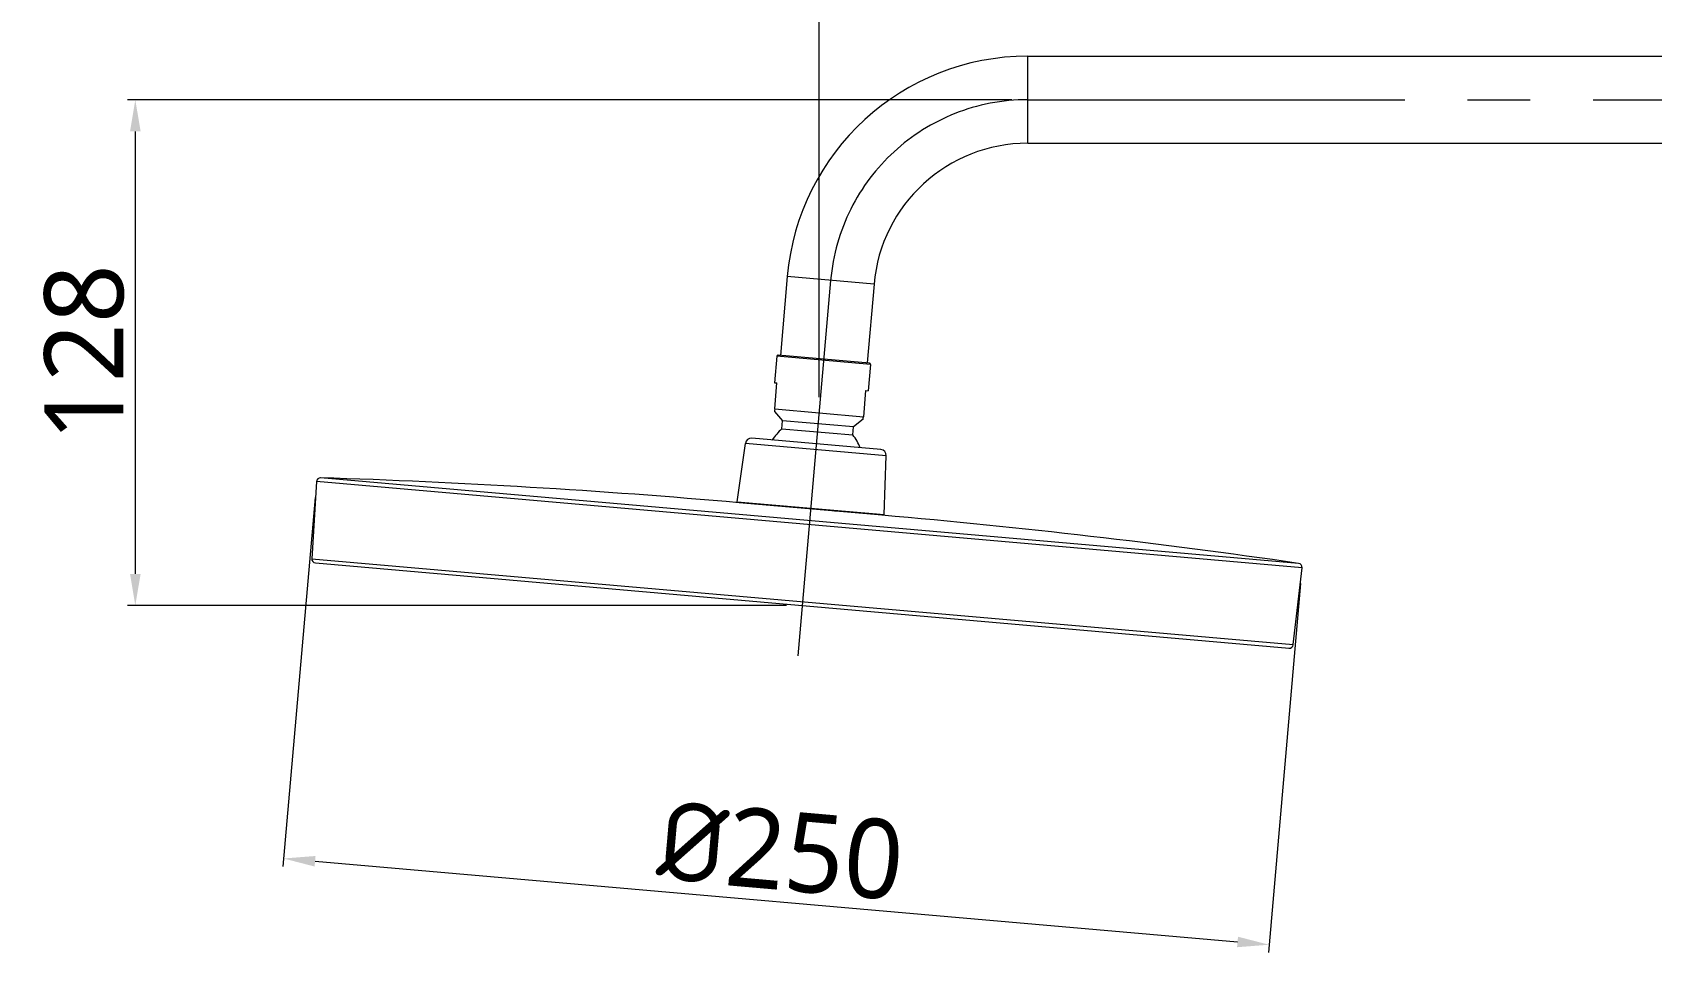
# Model space of a CAD drawing. Extents: x 19821 to 22981, y -91 to 2224.
# Drawn here: x 21334.9 to 21744.1, y 1214.3 to 1446.8 of the extents above; entities that cross this region are included whole.
import ezdxf

# ---------------------------------------------------------------- set-up
doc = ezdxf.new("R2010")
doc.units = 0
doc.header["$LTSCALE"] = 10
doc.header["$MEASUREMENT"] = 0
doc.header["$PDMODE"] = 3
doc.header["$PDSIZE"] = -10
doc.linetypes.add('CENTER2', pattern=[28.575, 19.05, -3.175, 3.175, -3.175])
doc.layers.get('0').update_dxf_attribs({"linetype": 'CONTINUOUS'})
doc.layers.get('DEFPOINTS').update_dxf_attribs({"linetype": 'CONTINUOUS'})
doc.layers.add('1', color=7, linetype='CONTINUOUS')
doc.layers.add('Cneter', color=1, linetype='CENTER2', lineweight=13)
doc.styles.add('Daelim Dimension', font='NanumGothic.ttf')
doc.dimstyles.new('DEFAULT', dxfattribs={"dimscale": 2, "dimtxt": 2, "dimasz": 2, "dimexe": 0, "dimexo": 2, "dimgap": 1, "dimtad": 1, "dimdec": 1, "dimzin": 9, "dimdsep": 46, "dimtxsty": 'Daelim Dimension', "dimcen": 0.5, "dimclrd": 5, "dimclre": 5, "dimclrt": 256, "dimadec": 1, "dimazin": 0, "dimtfac": 1, "dimtdec": 1, "dimtix": 1, "dimtmove": 0, "dimatfit": 3, "dimfxl": 1, "dimtolj": 1, "dimtzin": 1, "dimlwd": 9, "dimlwe": 9, "dimarcsym": 0})

# ---------------------------------------------------------------- blocks, each defined once
blk = doc.blocks.new('*D20')
at = {"color": 5, "lineweight": 9, "ltscale": 0.5, "transparency": 16777216}
for p, q in [((21406.32, 1329.3), (21398.17, 1236.07)), ((21655.37, 1307.51), (21647.21, 1214.28)), ((21406.31, 1237.36), (21639.42, 1216.97))]:
    blk.add_line(p, q, dxfattribs=at)
at = {"color": 5, "ltscale": 0.5, "transparency": 16777216}
for points in [[(21406.43, 1238.69), (21406.19, 1236.03), (21398.34, 1238.06)], [(21639.54, 1218.29), (21639.3, 1215.64), (21647.39, 1216.27)]]:
    blk.add_solid(points, dxfattribs=at)
at = {"layer": 'DEFPOINTS', "color": 0, "ltscale": 0.5, "transparency": 16777216}
for p in [(21406.67, 1333.28), (21655.72, 1311.49), (21647.39, 1216.27)]:
    blk.add_point(p, dxfattribs=at)
at = {"color": 7, "ltscale": 0.5, "transparency": 16777216, "insert": (21523.99, 1240), "char_height": 20, "attachment_point": 5, "rotation": 355, "style": 'Daelim Dimension'}
blk.add_mtext('\\A1;{\\fISOCPEUR|b0|i0|c0|p34;%%C}250', dxfattribs=at)
blk = doc.blocks.new('*D23')
at = {"color": 5, "lineweight": 9, "ltscale": 0.5, "transparency": 16777216}
for p, q in [((21533.67, 1354.66), (21533.67, 1501.04)), ((21541.67, 1499.04), (21874.72, 1499.04)), ((21882.72, 1354.66), (21882.72, 1501.04))]:
    blk.add_line(p, q, dxfattribs=at)
at = {"color": 5, "ltscale": 0.5, "transparency": 16777216}
for points in [[(21541.67, 1500.38), (21541.67, 1497.71), (21533.67, 1499.04)], [(21874.72, 1500.38), (21874.72, 1497.71), (21882.72, 1499.04)]]:
    blk.add_solid(points, dxfattribs=at)
at = {"layer": 'DEFPOINTS', "color": 0, "ltscale": 0.5, "transparency": 16777216}
for p in [(21882.72, 1499.04), (21533.67, 1350.66), (21882.72, 1350.66)]:
    blk.add_point(p, dxfattribs=at)
at = {"color": 7, "ltscale": 0.5, "transparency": 16777216, "insert": (21708.2, 1511.94), "char_height": 20, "attachment_point": 5, "style": 'Daelim Dimension'}
blk.add_mtext('\\A1;349', dxfattribs=at)
blk = doc.blocks.new('*D24')
at = {"color": 5, "lineweight": 9, "ltscale": 0.5, "transparency": 16777216}
for p, q in [((21582.41, 1429.78), (21358.89, 1429.78)), ((21360.89, 1421.78), (21360.89, 1309.97)), ((21525.41, 1301.97), (21358.89, 1301.97))]:
    blk.add_line(p, q, dxfattribs=at)
at = {"color": 5, "ltscale": 0.5, "transparency": 16777216}
for points in [[(21359.56, 1421.78), (21362.23, 1421.78), (21360.89, 1429.78)], [(21359.56, 1309.97), (21362.23, 1309.97), (21360.89, 1301.97)]]:
    blk.add_solid(points, dxfattribs=at)
at = {"layer": 'DEFPOINTS', "color": 0, "ltscale": 0.5, "transparency": 16777216}
for p in [(21586.41, 1429.78), (21360.89, 1301.97), (21529.41, 1301.97)]:
    blk.add_point(p, dxfattribs=at)
at = {"color": 7, "ltscale": 0.5, "transparency": 16777216, "insert": (21348.01, 1365.87), "char_height": 20, "attachment_point": 5, "rotation": 90, "style": 'Daelim Dimension'}
blk.add_mtext('\\A1;128', dxfattribs=at)

msp = doc.modelspace()

# ---------------------------------------------------------------- linework, layer by layer
at = {"layer": '1', "color": 7, "linetype": 'Continuous', "lineweight": 18}
for p, q in [((21586.41, 1440.78), (21832.72, 1440.78)), ((21586.41, 1418.78), (21832.72, 1418.78)), ((21525.64, 1385.1), (21523.9, 1365.19)), ((21547.56, 1383.18), (21545.81, 1363.27)), ((21522.98, 1364.97), (21522.39, 1358.29)), ((21546.41, 1363.22), (21523.3, 1365.24)), ((21546.68, 1362.89), (21546.1, 1356.22)), ((21522.39, 1358.29), (21523.04, 1358.24)), ((21522.46, 1351.64), (21523.04, 1358.24)), ((21545.45, 1356.28), (21544.88, 1349.68)), ((21545.45, 1356.28), (21546.1, 1356.22)), ((21522.41, 1351.02), (21524.46, 1348.68)), ((21522.46, 1351.64), (21544.88, 1349.68)), ((21524.28, 1346.63), (21524.46, 1348.68)), ((21524.28, 1346.63), (21542.21, 1345.07)), ((21542.39, 1347.11), (21524.46, 1348.68)), ((21542.21, 1345.07), (21542.39, 1347.11)), ((21544.82, 1349.06), (21542.39, 1347.11)), ((21512.98, 1328.2), (21515.07, 1342.95)), ((21549.28, 1341.39), (21516.69, 1344.24)), ((21516.69, 1344.24), (21516.69, 1344.24)), ((21550.14, 1324.95), (21550.65, 1339.84)), ((21654.84, 1312.63), (21407.73, 1334.25)), ((21406.67, 1333.28), (21405.48, 1313.79)), ((21512.98, 1328.2), (21550.14, 1324.95)), ((21549.58, 1324.8), (21513.51, 1327.95)), ((21406.4, 1312.73), (21406.39, 1312.73)), ((21406.4, 1312.73), (21652.43, 1291.2)), ((21653.51, 1292.09), (21655.72, 1311.49))]:
    msp.add_line(p, q, dxfattribs=at)
at = {"layer": '1', "color": 7, "linetype": 'Continuous', "lineweight": 13}
for p, q in [((21586.41, 1418.78), (21586.41, 1440.78)), ((21547.56, 1383.18), (21525.64, 1385.1)), ((21546.68, 1362.89), (21522.98, 1364.97)), ((21515.08, 1342.95), (21515.07, 1342.95)), ((21550.65, 1339.84), (21515.08, 1342.95)), ((21550.64, 1339.84), (21550.65, 1339.84)), ((21655.72, 1311.49), (21406.67, 1333.28)), ((21405.48, 1313.79), (21405.48, 1313.79)), ((21405.48, 1313.79), (21653.51, 1292.09))]:
    msp.add_line(p, q, dxfattribs=at)
at = {"layer": '1', "color": 7, "linetype": 'Continuous', "lineweight": 18}
for centre, radius, start, end in [((21586.41, 1379.78), 61, 90, 175), ((21586.41, 1379.78), 39, 90, 175), ((21523.27, 1364.94), 0.3, 85, 175), ((21523.27, 1364.94), 0.3, 85, 175), ((21546.39, 1362.92), 0.3, 355, 85), ((21546.39, 1362.92), 0.3, 355, 85), ((21532.49, 1337.21), 12.5, 131.0545, 148.2586), ((21516.56, 1342.74), 1.5, 85, 171.9448), ((21532.49, 1337.21), 12.5, 21.7408, 38.9455), ((21549.15, 1339.89), 1.5, 358.0552, 85), ((21407.7, 1333.22), 1.03, 88.1359, 176.5074), ((21347.17, -574.46), 1909.67, 85.00299, 88.18279), ((21532.49, 1337.21), 12.5, 233.6518, 235.4604), ((21532.49, 1337.21), 12.5, 294.5387, 296.3478), ((21383.04, -577.59), 1909.67, 81.81722, 84.99701), ((21406.48, 1313.73), 1, 176.5074, 265), ((21654.7, 1311.61), 1.03, 353.4926, 81.895), ((21652.51, 1292.2), 1, 265, 353.4926)]:
    msp.add_arc(centre, radius, start, end, dxfattribs=at)
for points, knots in [([(21522.46, 1351.64), (21522.44, 1351.45), (21522.43, 1351.29), (21522.42, 1351.13), (21522.41, 1351.09), (21522.41, 1351.03), (21522.41, 1351.02), (21522.41, 1351.02)], [0, 0, 0, 0, 0.5, 0.5, 0.75, 0.75, 1, 1, 1, 1]), ([(21544.82, 1349.06), (21544.82, 1349.06), (21544.82, 1349.07), (21544.83, 1349.13), (21544.83, 1349.17), (21544.85, 1349.33), (21544.86, 1349.48), (21544.88, 1349.68)], [0, 0, 0, 0, 0.25, 0.25, 0.5, 0.5, 1, 1, 1, 1])]:
    msp.add_open_spline(points, degree=3, knots=knots, dxfattribs=at)
at = {"layer": 'Cneter', "lineweight": 5, "ltscale": 0.5}
for p, q in [((21586.41, 1429.78), (21832.72, 1429.78)), ((21536.6, 1384.14), (21526.93, 1273.59))]:
    msp.add_line(p, q, dxfattribs=at)
msp.add_arc((21586.41, 1379.78), 50, 90, 175, dxfattribs=at)

# ---------------------------------------------------------------- dimensions: what is measured, and where the dimension line sits
at = {"color": 5, "ltscale": 0.5}
dim = msp.add_linear_dim(base=(21882.72, 1499.04), p1=(21533.67, 1350.66), p2=(21882.72, 1350.66), dimstyle='DEFAULT', override={"dimtxt": 10, "dimasz": 4, "dimexe": 1, "dimdec": 0, "dimclrt": 7}, dxfattribs=at)
dim.commit()
dim.dimension.update_dxf_attribs({"geometry": '*D23', "text_midpoint": (21708.2, 1511.94)})
dim = msp.add_linear_dim(base=(21360.89, 1301.97), p1=(21586.41, 1429.78), p2=(21529.41, 1301.97), angle=90, dimstyle='DEFAULT', override={"dimtxt": 10, "dimasz": 4, "dimexe": 1, "dimdec": 0, "dimclrt": 7}, dxfattribs=at)
dim.commit()
dim.dimension.update_dxf_attribs({"geometry": '*D24', "text_midpoint": (21348.01, 1365.87)})
dim = msp.add_aligned_dim(p1=(21406.67, 1333.28), p2=(21655.72, 1311.49), distance=-95.59, text='{\\fISOCPEUR|b0|i0|c0|p34;%%C}<>', dimstyle='DEFAULT', override={"dimtxt": 10, "dimasz": 4, "dimexe": 1, "dimdec": 0, "dimclrt": 7}, dxfattribs=at)
dim.commit()
dim.dimension.update_dxf_attribs({"geometry": '*D20', "text_midpoint": (21523.99, 1240)})

doc.saveas('drawing.dxf')
